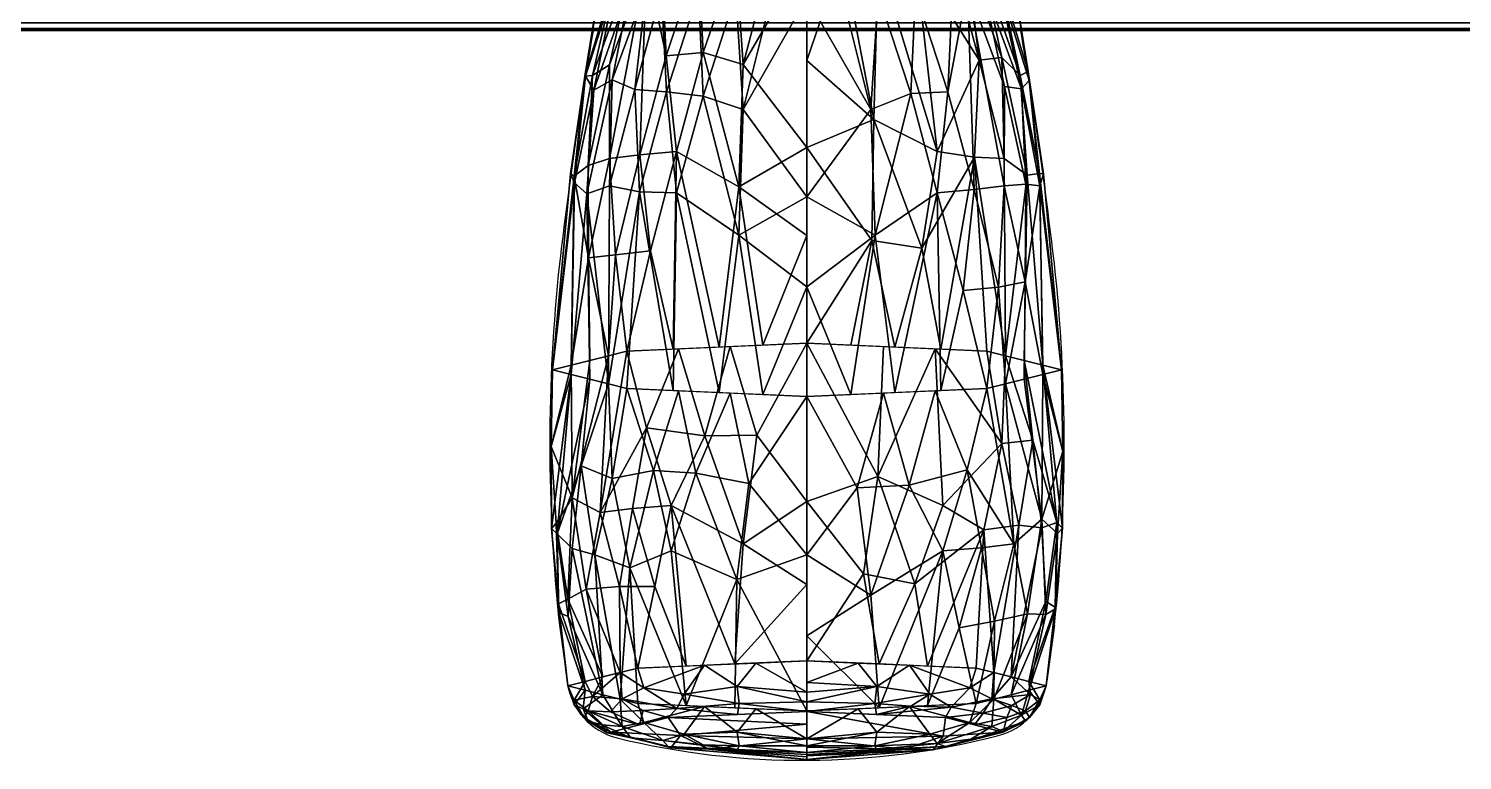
# Model space of a CAD drawing. Extents: x -1 to 344, y -669 to 1.
# Drawn here: x 116.8 to 217.6, y -669.2 to -617.8 of the extents above; entities that cross this region are included whole.
import ezdxf

# ---------------------------------------------------------------- set-up
doc = ezdxf.new("R2010")
doc.units = 0
for name, color, linetype in [('IQ_200_2D', 1, 'Continuous'), ('IQ_200_3D', 1, 'Continuous'), ('IQ_204_2D', 7, 'Continuous'), ('IQ_BLACK_3D', 250, 'Continuous')]:
    doc.layers.add(name, color=color, linetype=linetype)

msp = doc.modelspace()

# ---------------------------------------------------------------- linework, layer by layer
at = {"layer": 'IQ_200_2D', "transparency": 33554582}
msp.add_line((10.76, -617.83), (332.24, -617.83), dxfattribs=at)
at = {"layer": 'IQ_204_2D', "transparency": 33554582}
for p, q in [((154.11, -659.76), (154.66, -663.8)), ((188.89, -659.76), (188.36, -663.68))]:
    msp.add_line(p, q, dxfattribs=at)
for centre, radius, start, end in [((462.7, -670.54), 310.71, 170.2329, 173.3093), ((-119.7, -670.54), 310.71, 6.6907, 9.7671), ((271.67, -647.05), 118.25, 173.8306, 186.1694), ((71.33, -647.05), 118.25, 353.8306, 6.1694), ((159.25, -663.17), 4.63, 187.7493, 256.2595), ((183.8, -663.06), 4.6, 284.43, 352.2507), ((171.23, -614.18), 55.07, 256.2595, 284.43)]:
    msp.add_arc(centre, radius, start, end, dxfattribs=at)

# ---------------------------------------------------------------- meshes
at = {"layer": 'IQ_200_3D', "transparency": 33554582}
mesh = msp.add_polyface(dxfattribs=at)
corners = [(332.24, -617.81, 1239.81), (10.76, -617.81, 1239.81), (11, -617.95, 1237.08), (11.24, -617.41, 1234.4), (11.45, -616.22, 1231.93), (11.64, -614.46, 1229.84), (11.78, -612.24, 1228.24), (11.87, -609.69, 1227.24), (11.9, -606.98, 1226.9), (331.1, -606.98, 1226.9), (331.13, -609.69, 1227.24), (331.22, -612.24, 1228.24), (331.36, -614.46, 1229.84), (331.55, -616.22, 1231.93), (331.76, -617.41, 1234.4), (332, -617.95, 1237.08)]
mesh.append_faces([[corners[k] for k in face] for face in [(10, 7, 8, 9)]], dxfattribs={"vtx0": -1})
mesh.append_faces([[corners[k] for k in face] for face in [(14, 3, 4, 13), (15, 2, 3, 14), (13, 4, 5, 12), (12, 5, 6, 11), (11, 6, 7, 10)]], dxfattribs={"vtx0": -1, "vtx2": -1})
mesh.append_faces([[corners[k] for k in face] for face in [(0, 1, 2, 15)]], dxfattribs={"vtx2": -1})
at = {"layer": 'IQ_BLACK_3D', "transparency": 33554582}
mesh = msp.add_polyface(dxfattribs=at)
corners = [(171.5, -615.62, 1144.65), (161.27, -615.18, 1140.43), (157.03, -614.11, 1130.25), (161.27, -613.04, 1120.08), (171.5, -612.6, 1115.86), (171.5, -626.17, 1112.29), (171.5, -639.93, 1109.55), (158.85, -640.48, 1114.76), (153.61, -641.8, 1127.34), (158.85, -643.12, 1139.92), (171.5, -643.67, 1145.14), (171.5, -629.64, 1145.32), (165.32, -640.2, 1112.1), (165.32, -643.4, 1142.59), (166.5, -612.81, 1117.92), (166.5, -615.4, 1142.59), (162.34, -626.45, 1115.03), (162.34, -629.35, 1142.58), (157.63, -626.95, 1119.72), (157.63, -628.86, 1137.89), (156.23, -641.14, 1121.05), (155.13, -628.2, 1125.5), (155.15, -628.66, 1131.94), (156.23, -642.46, 1133.63), (159.15, -613.57, 1125.16), (159.15, -614.64, 1135.34), (168.41, -640.06, 1110.82), (166.7, -628.95, 1112.37), (171.5, -632.37, 1111.05), (169, -612.7, 1116.89), (167.02, -620.34, 1114.38), (163.88, -612.93, 1119), (161.6, -619.72, 1117.48), (159.75, -626.68, 1117.14), (158.04, -633.71, 1117.17), (164.2, -619.49, 1115.78), (160.51, -633.43, 1114.71), (162.09, -640.34, 1113.43), (156.15, -633.93, 1120.04), (157.54, -640.81, 1117.91), (156.11, -627.44, 1122.5), (158.09, -613.84, 1127.71), (155.88, -621.15, 1127.97), (157.62, -620.36, 1122.3), (160.21, -613.31, 1122.62), (155.94, -621.17, 1131.18), (156.52, -622.14, 1134.28), (156.42, -621.12, 1124.99), (160.21, -614.91, 1137.89), (159.4, -622.1, 1139.4), (159.73, -629.3, 1140.47), (162.09, -643.26, 1141.26), (158.09, -614.38, 1132.8), (156.03, -629.43, 1135.01), (154.88, -628.02, 1128.76), (157.81, -621.41, 1136.99), (168.41, -643.54, 1143.86), (166.7, -632.34, 1144.66), (171.5, -635.96, 1145.24), (169, -615.51, 1143.62), (167.02, -623.5, 1144.49), (163.88, -615.29, 1141.51), (154.92, -641.47, 1124.2), (157.54, -642.79, 1136.78), (154.92, -642.13, 1130.49), (161.62, -622.26, 1141.6), (164.2, -622.56, 1143.3)]
mesh.append_faces([[corners[k] for k in face] for face in [(26, 28, 6)]], dxfattribs={"vtx0": -1})
mesh.append_faces([[corners[k] for k in face] for face in [(12, 27, 26), (11, 57, 58), (51, 50, 9), (5, 30, 4), (14, 35, 31), (37, 16, 12), (52, 46, 25), (13, 17, 51), (25, 55, 48), (1, 65, 61)]], dxfattribs={"vtx0": -1, "vtx1": -1})
mesh.append_faces([[corners[k] for k in face] for face in [(16, 37, 36), (2, 42, 45), (42, 47, 21), (34, 33, 36), (18, 44, 33), (66, 57, 60), (18, 34, 38), (19, 55, 53), (17, 65, 50), (16, 32, 35), (42, 54, 45), (33, 34, 18), (21, 40, 38), (40, 18, 38), (53, 22, 64), (8, 22, 54), (49, 55, 19), (44, 18, 43), (27, 28, 26), (12, 16, 27), (30, 5, 27), (27, 16, 35), (35, 32, 31), (30, 35, 14), (33, 32, 16), (36, 33, 16), (46, 45, 22), (39, 38, 34), (35, 30, 27), (34, 36, 7), (43, 18, 40), (24, 43, 47), (54, 42, 21), (47, 43, 40), (33, 44, 32), (46, 52, 45), (53, 46, 22), (48, 55, 49), (21, 47, 40), (41, 47, 42), (50, 49, 19), (46, 55, 25), (50, 65, 49), (53, 63, 19), (50, 51, 17), (54, 21, 8), (45, 54, 22), (55, 46, 53), (17, 13, 57), (56, 58, 57), (65, 1, 49), (11, 60, 57), (65, 17, 66), (38, 62, 21), (63, 50, 19), (17, 57, 66), (15, 66, 60), (61, 65, 66)]], dxfattribs={"vtx0": -1, "vtx1": -1, "vtx2": -1})
mesh.append_faces([[corners[k] for k in face] for face in [(49, 1, 48), (60, 11, 0), (50, 63, 9), (30, 29, 4), (32, 3, 31), (38, 39, 20), (38, 20, 62), (34, 7, 39), (42, 2, 41), (47, 41, 24), (32, 44, 3), (43, 24, 44), (53, 23, 63), (66, 15, 61), (60, 59, 15), (22, 8, 64)]], dxfattribs={"vtx0": -1, "vtx2": -1})
mesh.append_faces([[corners[k] for k in face] for face in [(0, 59, 60), (14, 29, 30), (64, 23, 53), (5, 28, 27), (62, 8, 21), (37, 7, 36), (52, 2, 45), (13, 56, 57)]], dxfattribs={"vtx1": -1, "vtx2": -1})
mesh.append_faces([[corners[k] for k in face] for face in [(56, 10, 58)]], dxfattribs={"vtx2": -1})
mesh = msp.add_polyface(dxfattribs=at)
corners = [(171.5, -612.6, 1115.86), (181.73, -613.04, 1120.08), (185.97, -614.11, 1130.25), (181.73, -615.18, 1140.43), (171.5, -615.62, 1144.65), (171.5, -629.64, 1145.32), (171.5, -643.67, 1145.14), (184.15, -643.12, 1139.92), (189.39, -641.8, 1127.34), (184.15, -640.48, 1114.76), (171.5, -639.93, 1109.55), (171.5, -626.17, 1112.29), (177.68, -643.4, 1142.59), (177.68, -640.2, 1112.1), (176.5, -615.4, 1142.59), (176.5, -612.81, 1117.92), (180.66, -629.35, 1142.58), (180.66, -626.45, 1115.03), (185.37, -628.86, 1137.89), (185.37, -626.95, 1119.72), (186.77, -642.46, 1133.63), (187.87, -628.88, 1131.97), (187.85, -628, 1125.58), (186.77, -641.14, 1121.05), (183.85, -614.64, 1135.34), (183.85, -613.57, 1125.16), (174.59, -643.54, 1143.86), (176.3, -632.34, 1144.66), (171.5, -635.96, 1145.24), (174, -615.51, 1143.62), (175.98, -623.5, 1144.49), (179.12, -615.29, 1141.51), (181.4, -622.26, 1141.58), (183.25, -629.13, 1140.47), (184.96, -636, 1138.97), (178.8, -622.38, 1143.29), (182.49, -636.23, 1141.44), (180.91, -643.26, 1141.26), (186.85, -635.62, 1136.12), (185.46, -642.79, 1136.78), (186.89, -628.76, 1135.06), (184.91, -614.38, 1132.8), (187.12, -621.47, 1131.03), (185.38, -621.88, 1136.73), (182.79, -614.91, 1137.89), (187.06, -620.83, 1127.88), (186.48, -621.12, 1124.65), (186.58, -622.06, 1133.94), (182.79, -613.31, 1122.62), (183.6, -620.03, 1119.64), (183.27, -626.85, 1117.1), (180.91, -640.34, 1113.43), (179.58, -633.24, 1112.8), (176.21, -624.2, 1113.46), (176.05, -632.71, 1111.49), (184.91, -613.84, 1127.71), (186.97, -628.11, 1122.42), (188.12, -628.03, 1128.82), (185.19, -619.85, 1122.14), (174.59, -640.06, 1110.82), (179.12, -612.93, 1119), (188.08, -642.13, 1130.49), (185.46, -640.81, 1117.91), (188.08, -641.47, 1124.2), (174, -612.7, 1116.89), (171.5, -620.05, 1113.9)]
mesh.append_faces([[corners[k] for k in face] for face in [(64, 65, 0), (26, 28, 6)]], dxfattribs={"vtx0": -1})
mesh.append_faces([[corners[k] for k in face] for face in [(12, 27, 26), (5, 30, 4), (14, 35, 31), (37, 16, 12), (11, 54, 10), (55, 46, 25), (25, 58, 48), (10, 54, 59)]], dxfattribs={"vtx0": -1, "vtx1": -1})
mesh.append_faces([[corners[k] for k in face] for face in [(16, 37, 36), (2, 42, 45), (42, 47, 21), (17, 50, 52), (11, 53, 54), (18, 44, 33), (18, 34, 38), (19, 58, 56), (34, 33, 36), (16, 32, 35), (42, 57, 45), (33, 34, 18), (17, 52, 53), (8, 57, 21), (40, 18, 38), (56, 22, 63), (8, 22, 57), (49, 58, 19), (44, 18, 43), (27, 28, 26), (12, 16, 27), (30, 5, 27), (27, 16, 35), (35, 32, 31), (30, 35, 14), (33, 32, 16), (36, 33, 16), (46, 45, 22), (39, 38, 34), (35, 30, 27), (62, 50, 19), (34, 36, 7), (43, 18, 40), (24, 43, 47), (57, 42, 21), (47, 43, 40), (33, 44, 32), (46, 55, 45), (56, 46, 22), (48, 58, 49), (21, 47, 40), (41, 47, 42), (50, 49, 19), (46, 58, 25), (50, 17, 49), (56, 62, 19), (51, 52, 50), (52, 54, 53), (13, 54, 52), (17, 53, 15), (38, 61, 21), (45, 57, 22), (58, 46, 56), (60, 49, 17), (21, 40, 38), (53, 65, 64)]], dxfattribs={"vtx0": -1, "vtx1": -1, "vtx2": -1})
mesh.append_faces([[corners[k] for k in face] for face in [(17, 15, 60), (49, 1, 48), (50, 62, 9), (30, 29, 4), (32, 3, 31), (38, 39, 20), (38, 20, 61), (34, 7, 39), (42, 2, 41), (47, 41, 24), (32, 44, 3), (43, 24, 44), (52, 51, 13), (54, 13, 59), (56, 23, 62), (22, 8, 63)]], dxfattribs={"vtx0": -1, "vtx2": -1})
mesh.append_faces([[corners[k] for k in face] for face in [(9, 51, 50), (60, 1, 49), (14, 29, 30), (63, 23, 56), (5, 28, 27), (37, 7, 36), (55, 2, 45), (61, 8, 21), (64, 15, 53), (11, 65, 53)]], dxfattribs={"vtx1": -1, "vtx2": -1})
mesh = msp.add_polyface(dxfattribs=at)
corners = [(171.5, -643.67, 1145.14), (158.85, -643.12, 1139.92), (153.61, -641.8, 1127.34), (158.85, -640.48, 1114.76), (171.5, -639.93, 1109.55), (171.5, -651.06, 1108.31), (171.5, -662.26, 1108.28), (159.61, -662.77, 1113.18), (154.68, -664.01, 1125.01), (159.61, -665.26, 1136.84), (171.5, -665.77, 1141.74), (171.5, -654.81, 1144.04), (166.43, -662.47, 1110.37), (166.43, -665.55, 1139.65), (166.11, -640.16, 1111.77), (166.11, -643.44, 1142.91), (161.96, -651.34, 1111.04), (161.96, -654.53, 1141.31), (156.96, -651.83, 1115.68), (157.14, -663.39, 1119.09), (156.23, -641.14, 1121.05), (153.88, -652.57, 1122.69), (153.94, -653.33, 1129.93), (157.14, -664.64, 1130.92), (156.23, -642.46, 1133.63), (156.6, -654.81, 1135.99), (171.5, -656.88, 1108.29), (167.02, -654.03, 1108.75), (167.98, -646.39, 1109.03), (164.31, -646.43, 1110.17), (162.48, -640.32, 1113.27), (160.23, -645.89, 1112.69), (159.23, -651.56, 1113.12), (163.02, -662.62, 1111.77), (160.8, -657.04, 1111.76), (158.32, -657.04, 1114.06), (158.38, -663.08, 1116.14), (155.99, -657.21, 1117.39), (154.99, -650.79, 1119.14), (154.92, -641.47, 1124.2), (153.51, -647.18, 1125), (153.54, -652.95, 1126.31), (155.91, -664.32, 1127.96), (154.72, -659.15, 1130.64), (154.03, -658.25, 1123.95), (154.7, -657.93, 1120.56), (154.06, -658.85, 1127.31), (155.91, -663.7, 1122.05), (154.99, -654.35, 1133.04), (155.62, -648.55, 1135.34), (157.81, -649.43, 1138.42), (159.06, -655.73, 1138.8), (162.48, -643.28, 1141.42), (157.54, -642.79, 1136.78), (163.68, -649.07, 1142.97), (166.56, -656.55, 1143.05), (167.41, -649.78, 1144.21), (160.72, -648.88, 1141.19), (163.02, -665.4, 1138.24), (157.54, -640.81, 1117.91), (154.92, -642.13, 1130.49), (158.38, -664.95, 1133.88)]
mesh.append_faces([[corners[k] for k in face] for face in [(52, 54, 15), (58, 51, 9), (4, 28, 14), (30, 31, 3), (20, 38, 39), (23, 43, 42), (13, 55, 58), (53, 50, 1), (10, 55, 13), (0, 56, 11), (1, 57, 52), (59, 38, 20), (9, 51, 61)]], dxfattribs={"vtx0": -1, "vtx1": -1})
mesh.append_faces([[corners[k] for k in face] for face in [(34, 35, 32), (35, 36, 37), (37, 18, 35), (33, 34, 16), (31, 32, 18), (57, 17, 54), (45, 47, 44), (38, 18, 37), (48, 22, 43), (55, 54, 17), (15, 54, 56), (5, 27, 28), (31, 29, 16), (41, 22, 60), (44, 46, 41), (31, 18, 3), (38, 21, 40), (46, 42, 43), (23, 25, 48), (52, 57, 54), (51, 25, 61), (24, 22, 49), (27, 26, 12), (12, 16, 27), (28, 29, 14), (29, 27, 16), (27, 29, 28), (29, 31, 30), (32, 31, 16), (38, 59, 18), (32, 16, 34), (35, 34, 7), (32, 35, 18), (21, 45, 44), (37, 45, 38), (40, 41, 60), (38, 40, 39), (41, 40, 21), (44, 41, 21), (48, 43, 23), (46, 22, 41), (38, 45, 21), (37, 19, 45), (46, 43, 22), (8, 46, 44), (48, 25, 49), (50, 49, 25), (50, 53, 49), (51, 50, 25), (17, 57, 51), (50, 57, 1), (54, 55, 56), (55, 17, 58), (55, 11, 56), (51, 57, 50), (51, 58, 17), (22, 48, 49)]], dxfattribs={"vtx0": -1, "vtx1": -1, "vtx2": -1})
mesh.append_faces([[corners[k] for k in face] for face in [(16, 12, 33), (35, 7, 36), (40, 2, 39), (22, 24, 60), (45, 19, 47), (25, 23, 61)]], dxfattribs={"vtx0": -1, "vtx2": -1})
mesh.append_faces([[corners[k] for k in face] for face in [(6, 12, 26)]], dxfattribs={"vtx1": -1})
mesh.append_faces([[corners[k] for k in face] for face in [(0, 15, 56), (10, 11, 55), (5, 26, 27), (4, 5, 28), (60, 2, 40), (30, 14, 29), (33, 7, 34), (36, 19, 37), (8, 42, 46), (47, 8, 44), (53, 24, 49), (59, 3, 18)]], dxfattribs={"vtx1": -1, "vtx2": -1})
mesh = msp.add_polyface(dxfattribs=at)
corners = [(171.5, -639.93, 1109.55), (184.15, -640.48, 1114.76), (189.39, -641.8, 1127.34), (184.15, -643.12, 1139.92), (171.5, -643.67, 1145.14), (171.5, -654.81, 1144.04), (171.5, -665.77, 1141.74), (183.39, -665.26, 1136.84), (188.32, -664.01, 1125.01), (183.39, -662.77, 1113.18), (171.5, -662.26, 1108.28), (171.5, -651.06, 1108.31), (176.57, -665.55, 1139.65), (176.57, -662.47, 1110.37), (176.89, -643.44, 1142.91), (176.89, -640.16, 1111.77), (181.04, -654.53, 1141.31), (181.04, -651.34, 1111.04), (186.04, -654.04, 1136.66), (185.86, -664.64, 1130.92), (186.77, -642.46, 1133.63), (189.12, -653.3, 1129.66), (189.06, -652.54, 1122.41), (185.86, -663.39, 1119.09), (186.77, -641.14, 1121.05), (186.4, -652.73, 1116.18), (171.5, -660.51, 1142.84), (175.98, -657.63, 1142.98), (175.02, -650.09, 1144.3), (178.69, -649.9, 1143.17), (180.52, -643.28, 1141.42), (182.77, -648.84, 1140.82), (183.77, -654.31, 1139.22), (179.98, -665.4, 1138.24), (182.2, -659.94, 1139.41), (184.68, -659.47, 1137.17), (184.63, -664.95, 1133.88), (187.01, -658.95, 1133.88), (188.01, -652.29, 1133.49), (188.08, -642.13, 1130.49), (189.49, -647.55, 1128.52), (189.46, -652.92, 1126.03), (187.09, -663.7, 1122.05), (188.28, -658.09, 1120.51), (188.97, -658.59, 1127.24), (188.3, -658.99, 1130.63), (188.94, -658.48, 1123.83), (187.09, -664.32, 1127.96), (188.01, -652.9, 1119.16), (187.38, -646.74, 1118.12), (185.19, -646.97, 1114.92), (183.94, -653.04, 1113.24), (179.98, -662.62, 1111.77), (179.09, -656.84, 1109.86), (176.49, -649.3, 1109.13), (175.48, -656.13, 1108.6), (185.46, -640.81, 1117.91), (180.52, -640.32, 1113.27), (185.46, -642.79, 1136.78), (188.08, -641.47, 1124.2), (184.63, -663.08, 1116.14)]
mesh.append_faces([[corners[k] for k in face] for face in [(4, 28, 14), (30, 31, 3), (20, 38, 39), (23, 43, 42), (0, 54, 11), (1, 50, 57), (10, 55, 13), (56, 50, 1), (58, 38, 20)]], dxfattribs={"vtx0": -1, "vtx1": -1})
mesh.append_faces([[corners[k] for k in face] for face in [(34, 35, 32), (35, 36, 37), (37, 18, 35), (17, 51, 53), (31, 32, 18), (45, 47, 44), (38, 18, 37), (48, 22, 43), (54, 57, 17), (33, 34, 16), (5, 27, 28), (31, 29, 16), (41, 22, 59), (44, 46, 41), (17, 53, 54), (31, 18, 3), (38, 21, 40), (46, 42, 43), (50, 51, 17), (23, 25, 48), (24, 22, 49), (27, 26, 12), (12, 16, 27), (28, 29, 14), (29, 27, 16), (27, 29, 28), (29, 31, 30), (32, 31, 16), (38, 58, 18), (32, 16, 34), (35, 34, 7), (32, 35, 18), (21, 45, 44), (37, 45, 38), (40, 41, 59), (38, 40, 39), (41, 40, 21), (44, 41, 21), (48, 43, 23), (46, 22, 41), (38, 45, 21), (37, 19, 45), (46, 43, 22), (8, 46, 44), (48, 25, 49), (50, 49, 25), (50, 56, 49), (51, 50, 25), (50, 17, 57), (51, 25, 60), (52, 53, 51), (54, 53, 55), (13, 55, 53), (11, 54, 55), (22, 48, 49)]], dxfattribs={"vtx0": -1, "vtx1": -1, "vtx2": -1})
mesh.append_faces([[corners[k] for k in face] for face in [(25, 23, 60), (16, 12, 33), (35, 7, 36), (40, 2, 39), (22, 24, 59), (45, 19, 47), (51, 60, 9), (53, 52, 13)]], dxfattribs={"vtx0": -1, "vtx2": -1})
mesh.append_faces([[corners[k] for k in face] for face in [(6, 12, 26)]], dxfattribs={"vtx1": -1})
mesh.append_faces([[corners[k] for k in face] for face in [(10, 11, 55), (0, 15, 54), (9, 52, 51), (15, 57, 54), (4, 5, 28), (5, 26, 27), (59, 2, 40), (30, 14, 29), (33, 7, 34), (36, 19, 37), (8, 42, 46), (47, 8, 44), (56, 24, 49), (58, 3, 18)]], dxfattribs={"vtx1": -1, "vtx2": -1})
mesh = msp.add_polyface(dxfattribs=at)
corners = [(171.5, -665.77, 1141.74), (159.61, -665.26, 1136.84), (154.68, -664.01, 1125.01), (159.61, -662.77, 1113.18), (171.5, -662.26, 1108.28), (171.5, -664.45, 1109.07), (171.5, -665.82, 1110.95), (161.75, -666.24, 1114.97), (157.71, -667.26, 1124.67), (161.75, -668.28, 1134.36), (171.5, -668.71, 1138.38), (171.5, -667.75, 1140.5), (164.3, -662.57, 1111.25), (166.62, -666.03, 1112.96), (164.3, -665.46, 1138.77), (166.62, -668.49, 1136.37), (162.86, -664.61, 1111.54), (162.86, -667.4, 1138.06), (157.14, -663.39, 1119.09), (157.14, -664.64, 1130.92), (158.51, -664.93, 1115.57), (156.13, -665.77, 1121.32), (158.51, -666.87, 1134.05), (156.13, -666.5, 1128.25), (159.73, -666.75, 1119.82), (159.73, -667.77, 1129.51), (166.59, -664.06, 1109.53), (167.9, -662.41, 1109.76), (166.74, -665.26, 1110.56), (171.5, -665.13, 1110.01), (166.59, -667.28, 1140.13), (167.9, -665.62, 1140.25), (166.74, -668.24, 1138.88), (171.5, -668.23, 1139.44), (162.35, -665.61, 1113.05), (159.99, -665.75, 1115.16), (157.7, -665.83, 1118.11), (156.42, -664.77, 1118.69), (155.91, -663.7, 1122.05), (155.14, -665.01, 1123.24), (155.85, -666.25, 1124.77), (155.14, -665.35, 1126.55), (155.91, -664.32, 1127.96), (155.78, -665.64, 1129.75), (157.09, -666.76, 1131.29), (159.12, -667.68, 1132.98), (161.36, -667.85, 1135.88), (157.45, -667.32, 1129.84), (158.38, -663.08, 1116.14), (160.04, -664.15, 1113.28), (160.04, -666.59, 1136.45), (158.38, -664.95, 1133.88), (164.2, -668.16, 1137.67)]
mesh.append_faces([[corners[k] for k in face] for face in [(31, 11, 0)]], dxfattribs={"vtx0": -1})
mesh.append_faces([[corners[k] for k in face] for face in [(18, 37, 38), (7, 34, 13), (29, 26, 5), (6, 28, 29), (11, 30, 33), (24, 35, 7), (38, 39, 2), (42, 43, 19), (15, 46, 9), (48, 37, 18), (3, 49, 48), (51, 50, 1)]], dxfattribs={"vtx0": -1, "vtx1": -1})
mesh.append_faces([[corners[k] for k in face] for face in [(16, 26, 28), (20, 49, 34), (32, 52, 15), (34, 28, 13), (36, 37, 20), (11, 31, 30), (37, 48, 20), (16, 49, 12), (50, 17, 14), (36, 20, 35), (22, 19, 43), (17, 32, 30), (14, 17, 30), (26, 27, 5), (39, 37, 21), (50, 51, 22), (16, 12, 26), (23, 41, 40), (44, 22, 43), (46, 22, 45), (43, 41, 23), (45, 22, 44), (21, 37, 36), (26, 29, 28), (52, 32, 17), (33, 30, 32), (35, 34, 7), (28, 34, 16), (20, 34, 35), (35, 24, 36), (24, 21, 36), (38, 37, 39), (34, 49, 16), (40, 39, 21), (41, 2, 39), (21, 8, 40), (8, 23, 40), (40, 41, 39), (41, 43, 42), (43, 23, 44), (23, 47, 44), (45, 44, 47), (46, 45, 9), (50, 46, 17), (8, 47, 23), (45, 47, 25), (48, 49, 20), (17, 46, 52), (46, 50, 22), (46, 15, 52)]], dxfattribs={"vtx0": -1, "vtx1": -1, "vtx2": -1})
mesh.append_faces([[corners[k] for k in face] for face in [(50, 14, 1), (32, 10, 33), (49, 3, 12), (26, 12, 27), (45, 25, 9)]], dxfattribs={"vtx0": -1, "vtx2": -1})
mesh.append_faces([[corners[k] for k in face] for face in [(8, 25, 47), (24, 8, 21), (6, 13, 28), (15, 10, 32), (31, 14, 30), (42, 2, 41), (51, 19, 22)]], dxfattribs={"vtx1": -1, "vtx2": -1})
mesh.append_faces([[corners[k] for k in face] for face in [(27, 4, 5)]], dxfattribs={"vtx2": -1})
mesh = msp.add_polyface(dxfattribs=at)
corners = [(171.5, -662.26, 1108.28), (183.39, -662.77, 1113.18), (188.32, -664.01, 1125.01), (183.39, -665.26, 1136.84), (171.5, -665.77, 1141.74), (171.5, -667.75, 1140.5), (171.5, -668.71, 1138.38), (181.25, -668.28, 1134.36), (185.29, -667.26, 1124.67), (181.25, -666.24, 1114.97), (171.5, -665.82, 1110.95), (171.5, -664.45, 1109.07), (178.7, -665.46, 1138.77), (176.38, -668.49, 1136.37), (178.7, -662.57, 1111.25), (176.38, -666.03, 1112.96), (180.14, -667.4, 1138.06), (180.14, -664.61, 1111.54), (185.86, -664.64, 1130.92), (185.86, -663.39, 1119.09), (184.49, -666.87, 1134.05), (186.87, -666.5, 1128.25), (184.49, -664.93, 1115.57), (186.87, -665.77, 1121.32), (183.27, -667.77, 1129.51), (183.27, -666.75, 1119.82), (176.41, -667.28, 1140.13), (175.1, -665.62, 1140.25), (176.26, -668.24, 1138.88), (171.5, -668.23, 1139.44), (176.41, -664.06, 1109.53), (175.1, -662.41, 1109.76), (176.26, -665.26, 1110.56), (171.5, -665.13, 1110.01), (180.65, -668.06, 1136.37), (183.01, -667.76, 1134.28), (185.3, -667.23, 1131.38), (186.58, -666.07, 1131.03), (187.09, -664.32, 1127.96), (187.86, -665.35, 1126.53), (187.15, -666.25, 1124.77), (187.86, -665, 1123.22), (187.09, -663.7, 1122.05), (187.22, -664.62, 1120.03), (185.91, -665.39, 1118.3), (183.88, -665.94, 1116.45), (181.64, -665.51, 1113.58), (185.55, -666.24, 1119.59), (184.63, -664.95, 1133.88), (182.96, -666.59, 1136.45), (182.96, -664.15, 1113.28), (184.63, -663.08, 1116.14), (171.5, -663.78, 1108.83), (178.8, -665.44, 1111.76)]
mesh.append_faces([[corners[k] for k in face] for face in [(18, 37, 38), (7, 34, 13), (52, 30, 11), (29, 26, 5), (6, 28, 29), (11, 30, 33), (24, 35, 7), (38, 39, 2), (42, 43, 19), (15, 46, 9)]], dxfattribs={"vtx0": -1, "vtx1": -1})
mesh.append_faces([[corners[k] for k in face] for face in [(16, 26, 28), (20, 49, 34), (16, 12, 26), (34, 28, 13), (17, 46, 53), (26, 27, 5), (32, 53, 15), (50, 17, 14), (36, 20, 35), (36, 37, 20), (14, 17, 30), (39, 37, 21), (16, 49, 12), (17, 32, 30), (43, 44, 22), (23, 41, 40), (46, 22, 45), (43, 41, 23), (45, 22, 44), (21, 37, 36), (26, 29, 28), (53, 32, 17), (30, 52, 31), (33, 30, 32), (35, 34, 7), (28, 34, 16), (20, 34, 35), (35, 24, 36), (24, 21, 36), (38, 37, 39), (37, 48, 20), (40, 39, 21), (41, 2, 39), (21, 8, 40), (8, 23, 40), (40, 41, 39), (41, 43, 42), (43, 23, 44), (23, 47, 44), (45, 44, 47), (46, 45, 9), (50, 46, 17), (8, 47, 23), (45, 47, 25), (34, 49, 16), (48, 49, 20), (46, 50, 22), (43, 22, 19), (50, 51, 22), (46, 15, 53)]], dxfattribs={"vtx0": -1, "vtx1": -1, "vtx2": -1})
mesh.append_faces([[corners[k] for k in face] for face in [(50, 14, 1), (32, 10, 33), (49, 3, 12), (26, 12, 27), (45, 25, 9), (49, 48, 3)]], dxfattribs={"vtx0": -1, "vtx2": -1})
mesh.append_faces([[corners[k] for k in face] for face in [(18, 48, 37), (1, 51, 50), (8, 25, 47), (24, 8, 21), (6, 13, 28), (15, 10, 32), (31, 14, 30), (42, 2, 41), (51, 19, 22)]], dxfattribs={"vtx1": -1, "vtx2": -1})
mesh.append_faces([[corners[k] for k in face] for face in [(27, 4, 5), (52, 0, 31)]], dxfattribs={"vtx2": -1})
mesh = msp.add_polyface(dxfattribs=at)
corners = [(171.5, -668.71, 1138.38), (161.75, -668.28, 1134.36), (157.71, -667.26, 1124.67), (161.75, -666.24, 1114.97), (171.5, -665.82, 1110.95), (171.5, -667.73, 1117.64), (171.5, -668.85, 1124.5), (171.5, -668.85, 1124.5), (171.5, -668.85, 1124.5), (171.5, -668.85, 1124.5), (171.5, -668.85, 1124.5), (171.5, -668.85, 1124.5), (171.5, -668.85, 1124.5), (171.5, -668.85, 1124.5), (171.5, -668.85, 1124.5), (171.5, -668.85, 1124.5), (171.5, -668.85, 1124.5), (171.5, -668.85, 1124.5), (171.5, -668.85, 1124.5), (171.5, -668.85, 1124.5), (171.5, -669.19, 1131.44), (164.61, -668.47, 1124.54), (171.5, -669.01, 1127.72), (171.5, -666.71, 1114.05), (161.93, -668.38, 1128.53), (162.62, -667.5, 1119.75)]
mesh.append_faces([[corners[k] for k in face] for face in [(22, 21, 15)]], dxfattribs={"vtx0": -1})
mesh.append_faces([[corners[k] for k in face] for face in [(5, 25, 23), (0, 24, 20)]], dxfattribs={"vtx0": -1, "vtx1": -1})
mesh.append_faces([[corners[k] for k in face] for face in [(21, 24, 25), (5, 21, 25), (3, 23, 25), (21, 20, 24), (2, 25, 24)]], dxfattribs={"vtx0": -1, "vtx1": -1, "vtx2": -1})
mesh.append_faces([[corners[k] for k in face] for face in [(24, 1, 2)]], dxfattribs={"vtx0": -1, "vtx2": -1})
mesh.append_faces([[corners[k] for k in face] for face in [(2, 3, 25), (22, 20, 21), (0, 1, 24)]], dxfattribs={"vtx1": -1, "vtx2": -1})
mesh.append_faces([[corners[k] for k in face] for face in [(3, 4, 23), (5, 9, 21)]], dxfattribs={"vtx2": -1})
mesh = msp.add_polyface(dxfattribs=at)
corners = [(171.5, -665.82, 1110.95), (181.25, -666.24, 1114.97), (185.29, -667.26, 1124.67), (181.25, -668.28, 1134.36), (171.5, -668.71, 1138.38), (171.5, -669.19, 1131.44), (171.5, -668.85, 1124.5), (171.5, -668.85, 1124.5), (171.5, -668.85, 1124.5), (171.5, -668.85, 1124.5), (171.5, -668.85, 1124.5), (171.5, -668.85, 1124.5), (171.5, -668.85, 1124.5), (171.5, -668.85, 1124.5), (171.5, -668.85, 1124.5), (171.5, -668.85, 1124.5), (171.5, -668.85, 1124.5), (171.5, -668.85, 1124.5), (171.5, -668.85, 1124.5), (171.5, -668.85, 1124.5), (171.5, -667.73, 1117.64), (178.39, -668.47, 1124.54), (171.5, -668.33, 1121.32), (171.5, -668.93, 1135.16), (181.07, -667.55, 1120.65), (180.38, -668.51, 1129.43)]
mesh.append_faces([[corners[k] for k in face] for face in [(22, 21, 15)]], dxfattribs={"vtx0": -1})
mesh.append_faces([[corners[k] for k in face] for face in [(5, 25, 23), (0, 24, 20)]], dxfattribs={"vtx0": -1, "vtx1": -1})
mesh.append_faces([[corners[k] for k in face] for face in [(21, 24, 25), (5, 21, 25), (3, 23, 25), (21, 20, 24), (2, 25, 24)]], dxfattribs={"vtx0": -1, "vtx1": -1, "vtx2": -1})
mesh.append_faces([[corners[k] for k in face] for face in [(24, 1, 2)]], dxfattribs={"vtx0": -1, "vtx2": -1})
mesh.append_faces([[corners[k] for k in face] for face in [(2, 3, 25), (22, 20, 21), (0, 1, 24)]], dxfattribs={"vtx1": -1, "vtx2": -1})
mesh.append_faces([[corners[k] for k in face] for face in [(3, 4, 23), (5, 9, 21)]], dxfattribs={"vtx2": -1})

doc.saveas('drawing.dxf')
